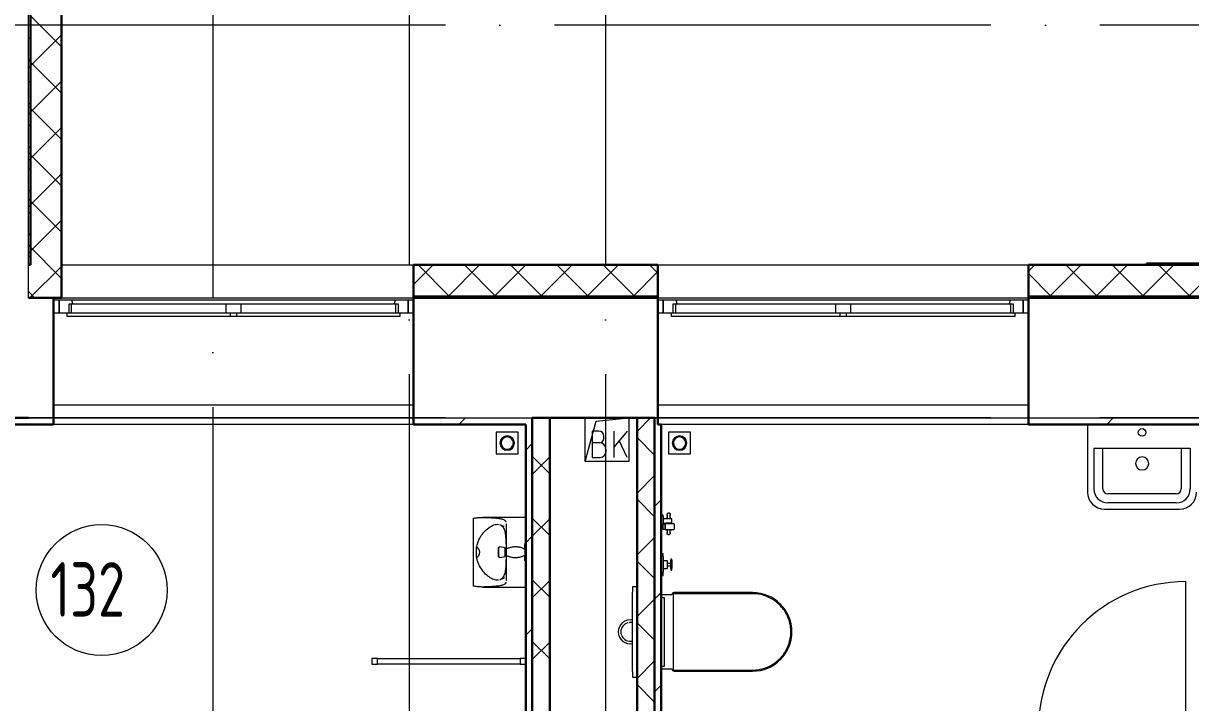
# Model space of a CAD drawing. Header units: millimetres. Extents: x -396912 to 182286, y -43638 to 41610.
# Drawn here: x -11824 to -6473, y -5732 to -2620 of the extents above; entities that cross this region are included whole.
import ezdxf

# ---------------------------------------------------------------- set-up
doc = ezdxf.new("R2010")
doc.units = ezdxf.units.MM
doc.linetypes.add('ADSK_Линия сетки', pattern=[25, 20, -2.5, 0, -2.5])
for name, color, linetype, lineweight in [('_ Окна', 7, 'Continuous', 9), ('Витраж', 7, 'Continuous', 9), ('Двери', 252, 'Continuous', 9), ('Марки помещений', 252, 'Continuous', 20), ('Обобщенные модели', 252, 'Continuous', 18), ('Окна', 252, 'Continuous', 9), ('Оси', 252, 'Continuous', 9), ('Перекрытие', 252, 'Continuous', 18), ('Сантехника', 252, 'Continuous', 9), ('Стены внутренние', 7, 'Continuous', 18), ('Стены наружные', 7, 'Continuous', 18), ('Стены штриховка', 7, 'Continuous', 9)]:
    doc.layers.add(name, color=color, linetype=linetype, lineweight=lineweight)
doc.styles.add('GOST Common_3', font='', dxfattribs={"height": 3.5})
doc.styles.get('GOST Common_3').set_extended_font_data('GOST 2.304 type A')

# ---------------------------------------------------------------- blocks, each defined once
blk = doc.blocks.new('1 этаж')
at = {"color": 251, "lineweight": 18, "true_color": 0x636466}
for p, q in [((-14950.3, -5545.7), (-14950.3, -5345.7)), ((-14900.1, -5360.8), (-14750.3, -5345.7)), ((-14750.3, -5345.7), (-14750.3, -5545.7)), ((-14950.3, -5545.7), (-14900.1, -5360.8)), ((-14888, -5406.2), (-14918, -5406.2)), ((-14918, -5406.2), (-14918, -5526.2)), ((-14864.7, -5439.5), (-14864.7, -5429.5)), ((-14758, -5406.2), (-14818, -5477.7)), ((-14818, -5526.2), (-14818, -5406.2)), ((-14758, -5526.2), (-14794, -5449.1)), ((-14884.7, -5459.5), (-14918, -5459.5)), ((-14854.7, -5499.5), (-14854.7, -5489.5)), ((-14750.3, -5545.7), (-14950.3, -5545.7)), ((-14918, -5526.2), (-14881.3, -5526.2))]:
    blk.add_line(p, q, dxfattribs=at)
for centre, radius, start, end in [((-14888, -5429.5), 23.3, 0, 90), ((-14884.7, -5439.5), 20, 270, 0), ((-14884.7, -5489.5), 30, 0, 90), ((-14881.3, -5499.5), 26.7, 270, 0)]:
    blk.add_arc(centre, radius, start, end, dxfattribs=at)
at = {"layer": '_ Окна', "color": 251, "true_color": 0x636466}
for p, q in [((-17362.4, -4805.7), (-17387.4, -4805.7)), ((-17362.4, -4863.7), (-17362.4, -4805.7)), ((-15737.4, -4805.7), (-15762.4, -4805.7)), ((-15762.4, -4805.7), (-15762.4, -4863.7)), ((-14592.8, -4805.7), (-14617.8, -4805.7)), ((-14592.8, -4863.7), (-14592.8, -4805.7)), ((-12917.8, -4805.7), (-12942.8, -4805.7)), ((-12942.8, -4805.7), (-12942.8, -4863.7)), ((-17387.4, -4863.7), (-17362.4, -4863.7)), ((-15762.4, -4863.7), (-15737.4, -4863.7)), ((-14617.8, -4863.7), (-14592.8, -4863.7)), ((-12942.8, -4863.7), (-12917.8, -4863.7))]:
    blk.add_line(p, q, dxfattribs=at)
at = {"layer": '_ Окна', "color": 251, "lineweight": 18, "true_color": 0x636466}
for p, q in [((-17302.9, -4805.7), (-17362.4, -4805.7)), ((-17362.4, -4805.7), (-17362.4, -4863.7)), ((-17298.4, -4822.7), (-17302.9, -4805.7)), ((-15821.8, -4805.7), (-15826.4, -4822.7)), ((-15762.4, -4805.7), (-15821.8, -4805.7)), ((-15762.4, -4863.7), (-15762.4, -4805.7)), ((-14533.4, -4805.7), (-14592.8, -4805.7)), ((-14592.8, -4805.7), (-14592.8, -4863.7)), ((-14528.8, -4822.7), (-14533.4, -4805.7)), ((-13002.2, -4805.7), (-13006.8, -4822.7)), ((-12942.8, -4805.7), (-13002.2, -4805.7)), ((-12942.8, -4863.7), (-12942.8, -4805.7)), ((-17362.4, -4863.7), (-17324.4, -4863.7)), ((-17316.4, -4863.7), (-17316.4, -4822.7)), ((-17316.4, -4822.7), (-17304.4, -4822.7)), ((-15820.4, -4822.7), (-15808.4, -4822.7)), ((-15808.4, -4822.7), (-15808.4, -4863.7)), ((-15800.4, -4863.7), (-15762.4, -4863.7)), ((-14592.8, -4863.7), (-14554.8, -4863.7)), ((-14546.8, -4863.7), (-14546.8, -4822.7)), ((-14546.8, -4822.7), (-14534.8, -4822.7)), ((-13000.8, -4822.7), (-12988.8, -4822.7)), ((-12988.8, -4822.7), (-12988.8, -4863.7)), ((-12980.8, -4863.7), (-12942.8, -4863.7))]:
    blk.add_line(p, q, dxfattribs=at)
at = {"layer": 'Витраж', "color": 251, "true_color": 0x636466, "extrusion": (0, 0, -1)}
for p, q in [((-15927.8, -6448.2), (-15927.8, -6473.2)), ((-15902.8, -6448.2), (-15927.8, -6448.2)), ((-15927.8, -6473.2), (-15902.8, -6473.2)), ((-15902.8, -6473.2), (-15902.8, -6448.2))]:
    blk.add_line(p, q, dxfattribs=at)
at = {"layer": 'Витраж', "color": 251, "true_color": 0x636466}
for p, q in [((-15902.8, -6473.2), (-15902.8, -6448.2)), ((-15902.8, -6448.2), (-15247.8, -6448.2)), ((-15247.8, -6473.2), (-15902.8, -6473.2)), ((-15247.8, -6448.2), (-15247.8, -6473.2)), ((-15222.8, -6448.2), (-15247.8, -6448.2)), ((-15247.8, -6448.2), (-15247.8, -6473.2)), ((-15247.8, -6473.2), (-15222.8, -6473.2))]:
    blk.add_line(p, q, dxfattribs=at)
at = {"layer": 'Двери', "color": 251, "true_color": 0x636466}
blk.add_line((-12197.8, -6758.2), (-12197.8, -6095.7), dxfattribs=at)
blk.add_arc((-12197.8, -6770.7), 675, 90, 180, dxfattribs=at)
at = {"layer": 'Марки помещений', "color": 251, "true_color": 0x636466}
blk.add_circle((-17166.8, -6134.1), 300, dxfattribs=at)
at = {"layer": 'Обобщенные модели', "color": 251, "true_color": 0x636466}
for p, q in [((-12647.8, -5375.7), (-12647.8, -5685.7)), ((-12618.4, -5483.7), (-12618.4, -5670.9)), ((-12618.4, -5483.7), (-12177.2, -5483.7)), ((-12577.1, -5670.9), (-12577.1, -5483.7)), ((-12218.5, -5483.7), (-12218.5, -5670.9)), ((-12177.2, -5483.7), (-12177.2, -5670.9)), ((-12240.8, -5693.2), (-12554.8, -5693.2)), ((-12569.8, -5763.7), (-12397.7, -5763.7)), ((-12240.8, -5734.5), (-12554.8, -5734.5)), ((-12397.7, -5763.7), (-12225.8, -5763.7))]:
    blk.add_line(p, q, dxfattribs=at)
blk.add_circle((-12397.8, -5412), 17.5, dxfattribs=at)
for centre, radius, start, end in [((-12397.4, -5553.9), 30, 0, 180), ((-12397.4, -5553.9), 30, 180, 0), ((-12554.8, -5670.9), 63.6, 180, 270), ((-12554.8, -5670.9), 22.3, 180, 270), ((-12240.8, -5670.9), 63.6, 270, 0), ((-12240.8, -5670.9), 22.3, 270, 0), ((-12569.8, -5685.7), 78, 180, 270), ((-12225.8, -5685.7), 78, 270, 0)]:
    blk.add_arc(centre, radius, start, end, dxfattribs=at)
at = {"layer": 'Окна', "color": 251, "true_color": 0x636466}
for p, q in [((-15821.8, -4805.7), (-17302.9, -4805.7)), ((-13002.2, -4805.7), (-14533.4, -4805.7)), ((-17324.4, -4863.7), (-16577.4, -4863.7)), ((-17324.4, -4880.7), (-17324.4, -4863.7)), ((-17304.4, -4822.7), (-16597.4, -4822.7)), ((-17304.4, -4863.7), (-17304.4, -4822.7)), ((-16597.4, -4822.7), (-16527.4, -4822.7)), ((-16597.4, -4822.7), (-16597.4, -4863.7)), ((-16577.4, -4863.7), (-16547.4, -4863.7)), ((-16577.4, -4863.7), (-16577.4, -4880.7)), ((-16547.4, -4863.7), (-15800.4, -4863.7)), ((-16547.4, -4880.7), (-16547.4, -4863.7)), ((-16527.4, -4822.7), (-15820.4, -4822.7)), ((-16527.4, -4863.7), (-16527.4, -4822.7)), ((-15820.4, -4822.7), (-15820.4, -4863.7)), ((-15800.4, -4863.7), (-15800.4, -4880.7)), ((-14554.8, -4863.7), (-13782.8, -4863.7)), ((-14554.8, -4880.7), (-14554.8, -4863.7)), ((-14534.8, -4822.7), (-13802.8, -4822.7)), ((-14534.8, -4863.7), (-14534.8, -4822.7)), ((-13802.8, -4822.7), (-13732.8, -4822.7)), ((-13802.8, -4822.7), (-13802.8, -4863.7)), ((-13782.8, -4863.7), (-13752.8, -4863.7)), ((-13782.8, -4863.7), (-13782.8, -4880.7)), ((-13752.8, -4863.7), (-12980.8, -4863.7)), ((-13752.8, -4880.7), (-13752.8, -4863.7)), ((-13732.8, -4822.7), (-13000.8, -4822.7)), ((-13732.8, -4863.7), (-13732.8, -4822.7)), ((-13000.8, -4822.7), (-13000.8, -4863.7)), ((-12980.8, -4863.7), (-12980.8, -4880.7)), ((-16577.4, -4880.7), (-17324.4, -4880.7)), ((-16547.4, -4880.7), (-16577.4, -4880.7)), ((-15800.4, -4880.7), (-16547.4, -4880.7)), ((-13782.8, -4880.7), (-14554.8, -4880.7)), ((-13752.8, -4880.7), (-13782.8, -4880.7)), ((-12980.8, -4880.7), (-13752.8, -4880.7))]:
    blk.add_line(p, q, dxfattribs=at)
at = {"layer": 'Оси', "color": 251, "linetype": 'ADSK_Линия сетки', "ltscale": 100, "true_color": 0x636466}
for p, q in [((-16657.8, 32204.9), (-16657.8, -33771.9)), ((-15757.8, -2645.7), (-15757.8, -32501.9)), ((-14857.8, -2645.7), (-14857.8, -32501.9)), ((4409.5, -3545.7), (-72530.1, -3545.7)), ((4409.5, -5345.7), (-72530.1, -5345.7))]:
    blk.add_line(p, q, dxfattribs=at)
at = {"layer": 'Перекрытие', "color": 251, "ltscale": 100, "true_color": 0x636466}
for p, q in [((-14950.3, -5545.7), (-14950.3, -5345.7)), ((-14750.3, -5345.7), (-14750.3, -5545.7)), ((-14750.3, -5545.7), (-14950.3, -5545.7))]:
    blk.add_line(p, q, dxfattribs=at)
at = {"layer": 'Сантехника', "color": 251, "true_color": 0x636466}
for p, q in [((-15357.8, -5410.7), (-15357.8, -5510.7)), ((-15257.8, -5410.7), (-15357.8, -5410.7)), ((-15257.8, -5510.7), (-15257.8, -5410.7)), ((-14467.8, -5410.7), (-14567.8, -5410.7)), ((-14567.8, -5410.7), (-14567.8, -5510.7)), ((-14467.8, -5510.7), (-14467.8, -5410.7)), ((-15357.8, -5510.7), (-15257.8, -5510.7)), ((-14567.8, -5510.7), (-14467.8, -5510.7)), ((-15462.8, -6116.2), (-15462.8, -5805.2)), ((-15222.8, -5801.3), (-15419.9, -5801.3)), ((-14592.8, -5791.7), (-14602.8, -5791.7)), ((-14592.8, -5792.4), (-14592.8, -5791.7)), ((-14592.8, -5796.7), (-14592.8, -5791.7)), ((-14592.8, -5796.7), (-14592.8, -5831.2)), ((-14553.8, -5807.7), (-14592.8, -5807.7)), ((-14592.8, -5827.7), (-14553.8, -5827.7)), ((-14592.8, -5831.2), (-14585.8, -5831.2)), ((-14592.8, -5856.2), (-14592.8, -5831.2)), ((-14585.8, -5831.2), (-14582.8, -5831.2)), ((-14585.8, -5831.2), (-14585.8, -5856.2)), ((-14582.8, -5827.7), (-14582.8, -5831.2)), ((-14552.8, -5827.7), (-14582.8, -5827.7)), ((-14542.8, -5831.2), (-14582.8, -5831.2)), ((-14582.8, -5831.9), (-14582.8, -5832.2)), ((-14582.8, -5855.2), (-14582.8, -5832.2)), ((-14582.8, -5855.2), (-14582.8, -5832.2)), ((-14552.8, -5826.7), (-14552.8, -5808.7)), ((-14552.8, -5832.2), (-14552.8, -5827.7)), ((-14542.8, -5831.3), (-14542.8, -5831.2)), ((-14542.8, -5832.2), (-14542.8, -5831.2)), ((-14542.8, -5832.2), (-14542.8, -5855.2)), ((-15313, -5850.7), (-15313, -5952.1)), ((-14602.8, -5843.7), (-14592.8, -5843.7)), ((-14585.8, -5856.2), (-14592.8, -5856.2)), ((-14582.8, -5856.2), (-14585.8, -5856.2)), ((-14582.8, -5855.2), (-14582.8, -5855.4)), ((-14582.8, -5856.2), (-14582.8, -5857.7)), ((-14582.8, -5856.2), (-14542.8, -5856.2)), ((-14582.8, -5857.7), (-14575.3, -5857.7)), ((-14575.3, -5857.7), (-14575.3, -5855.2)), ((-14560.3, -5855.2), (-14560.3, -5857.7)), ((-14560.3, -5857.5), (-14560.3, -5858.4)), ((-14560.3, -5857.7), (-14552.8, -5857.7)), ((-14552.8, -5857.7), (-14552.8, -5855.2)), ((-14542.8, -5856.2), (-14542.8, -5855.2)), ((-14542.8, -5856.2), (-14542.8, -5856)), ((-15448, -5960.7), (-15448, -5937.2)), ((-15317.8, -5940.7), (-15341.5, -5936.6)), ((-15313.2, -5936.9), (-15313.2, -5952.1)), ((-15448, -5984.3), (-15448, -5960.7)), ((-15341.5, -5984.9), (-15317.8, -5980.7)), ((-15317.8, -5960.7), (-15317.8, -5940.7)), ((-15312.8, -5950.7), (-15317.8, -5950.7)), ((-15317.8, -5980.7), (-15317.8, -5960.7)), ((-15317.8, -5970.7), (-15312.8, -5970.7)), ((-15313.2, -5969.4), (-15313.2, -5984.6)), ((-15313, -5969.4), (-15313, -6070.7)), ((-15312.8, -5945.7), (-15312.8, -5960.7)), ((-15312.8, -5960.7), (-15312.8, -5975.7)), ((-14592.8, -5967.7), (-14602.8, -5967.7)), ((-14592.8, -5968.2), (-14592.8, -5967.7)), ((-14592.8, -5982.7), (-14592.8, -5967.7)), ((-14592.8, -5982.7), (-14592.8, -6052.7)), ((-14552.8, -5992.7), (-14557.8, -5992.7)), ((-14557.8, -5992.7), (-14557.8, -5997.7)), ((-14557.8, -5992.7), (-14557.8, -5995.2)), ((-14552.8, -5995.2), (-14552.8, -5992.7)), ((-14552.8, -5997.7), (-14552.8, -5992.7)), ((-14572.8, -6000.2), (-14592.8, -6000.2)), ((-14592.8, -6035.2), (-14572.8, -6035.2)), ((-14572.8, -6035.2), (-14572.8, -6000.2)), ((-14557.8, -6012.7), (-14572.8, -6012.7)), ((-14572.8, -6022.7), (-14557.8, -6022.7)), ((-14557.8, -6033.7), (-14557.8, -5997.7)), ((-14557.8, -6033.7), (-14557.8, -6042.7)), ((-14557.8, -6041.5), (-14557.8, -6042.7)), ((-14557.8, -6042.7), (-14552.8, -6042.7)), ((-14552.8, -5997.7), (-14552.8, -6033.7)), ((-14552.8, -6042.7), (-14552.8, -6033.7)), ((-14552.8, -6042.7), (-14552.8, -6041.5)), ((-14602.8, -6067.7), (-14592.8, -6067.7)), ((-14592.8, -6067.7), (-14592.8, -6052.7)), ((-14592.8, -6067.7), (-14592.8, -6067.2)), ((-15419.9, -6120.2), (-15222.8, -6120.2)), ((-14182.8, -6145.7), (-14542.8, -6145.7)), ((-14182.8, -6150.7), (-14542.8, -6150.7)), ((-14552.8, -6155.7), (-14602.8, -6155.7)), ((-14602.8, -6167.5), (-14587.8, -6167.5)), ((-14587.8, -6167.5), (-14587.8, -6483.9)), ((-14547.8, -6155.7), (-14547.8, -6495.7)), ((-14587.8, -6483.9), (-14602.8, -6483.9)), ((-14602.8, -6495.7), (-14552.8, -6495.7)), ((-14542.8, -6500.7), (-14182.8, -6500.7)), ((-14542.8, -6505.7), (-14182.8, -6505.7))]:
    blk.add_line(p, q, dxfattribs=at)
at = {"layer": 'Сантехника', "color": 251, "lineweight": 9, "true_color": 0x636466}
for p, q in [((-14712.8, -6119), (-14732.8, -6119)), ((-14732.8, -6119), (-14732.8, -6144)), ((-14732.8, -6507.5), (-14732.8, -6144)), ((-14732.8, -6507.5), (-14732.8, -6532.5)), ((-14732.8, -6532.5), (-14712.8, -6532.5))]:
    blk.add_line(p, q, dxfattribs=at)
at = {"layer": 'Сантехника', "color": 251, "true_color": 0x636466, "flags": 128}
for points in [[(-14575.3, -5788.4), (-14575.3, -5788.1), (-14575.3, -5787.8), (-14575.2, -5787.5), (-14575.2, -5787.2), (-14575.2, -5787), (-14575.1, -5786.7), (-14575, -5786.4), (-14574.9, -5786.1), (-14574.8, -5785.8), (-14574.7, -5785.5), (-14574.6, -5785.2), (-14574.5, -5785), (-14574.3, -5784.7), (-14574.2, -5784.5), (-14574, -5784.2), (-14573.8, -5784), (-14573.6, -5783.7), (-14573.4, -5783.5), (-14573.2, -5783.3), (-14573, -5783.1), (-14572.8, -5782.9), (-14572.6, -5782.7), (-14572.3, -5782.5), (-14572.1, -5782.3), (-14571.9, -5782.1), (-14571.6, -5782), (-14571.3, -5781.8), (-14571.1, -5781.7), (-14570.8, -5781.6), (-14570.5, -5781.5), (-14570.2, -5781.3), (-14570, -5781.3), (-14569.7, -5781.2), (-14569.4, -5781.1), (-14569.1, -5781.1), (-14568.8, -5781), (-14568.5, -5781), (-14568.2, -5781), (-14567.9, -5780.9), (-14567.6, -5780.9), (-14567.3, -5781), (-14567, -5781), (-14566.7, -5781), (-14566.4, -5781.1), (-14566.1, -5781.1), (-14565.8, -5781.2), (-14565.5, -5781.3), (-14565.2, -5781.4), (-14565, -5781.5), (-14564.7, -5781.6), (-14564.4, -5781.8), (-14564.1, -5781.9), (-14563.9, -5782), (-14563.6, -5782.2), (-14563.4, -5782.4), (-14563.1, -5782.6), (-14562.9, -5782.8), (-14562.7, -5782.9), (-14562.5, -5783.2), (-14562.3, -5783.4), (-14562.1, -5783.6), (-14561.9, -5783.8), (-14561.7, -5784.1), (-14561.5, -5784.3), (-14561.4, -5784.6), (-14561.2, -5784.8), (-14561.1, -5785.1), (-14561, -5785.4), (-14560.8, -5785.6), (-14560.7, -5785.9), (-14560.6, -5786.2), (-14560.6, -5786.5), (-14560.5, -5786.8), (-14560.4, -5787.1), (-14560.4, -5787.4), (-14560.3, -5787.7), (-14560.3, -5788), (-14560.3, -5788.3), (-14560.3, -5788.4)], [(-14575.3, -5788.4), (-14575.3, -5788.5), (-14575.3, -5788.6), (-14575.3, -5788.8), (-14575.3, -5789.1), (-14575.3, -5789.4), (-14575.3, -5789.9), (-14575.3, -5790.4), (-14575.3, -5791), (-14575.3, -5791.6), (-14575.3, -5792.4), (-14575.3, -5793.2), (-14575.3, -5794.1), (-14575.3, -5795.1), (-14575.3, -5796.1), (-14575.3, -5797.2), (-14575.3, -5798.3), (-14575.3, -5799.6), (-14575.3, -5800.9), (-14575.3, -5802.2), (-14575.3, -5803.1)], [(-14575.3, -5792.1), (-14575.3, -5791.5), (-14575.3, -5790.9), (-14575.3, -5790.4), (-14575.3, -5789.9), (-14575.3, -5789.5), (-14575.3, -5789.1), (-14575.3, -5788.9), (-14575.3, -5788.7), (-14575.3, -5788.5), (-14575.3, -5788.5), (-14575.3, -5788.4)], [(-14575.3, -5807.2), (-14575.3, -5805.8), (-14575.3, -5804.5), (-14575.3, -5803.2), (-14575.3, -5801.9), (-14575.3, -5800.7), (-14575.3, -5799.5)], [(-14575.3, -5806.6), (-14575.3, -5805.3), (-14575.3, -5804), (-14575.3, -5803.1)], [(-14560.3, -5803.1), (-14560.3, -5801.7), (-14560.3, -5800.4), (-14560.3, -5799.1), (-14560.3, -5797.9), (-14560.3, -5796.8), (-14560.3, -5795.7), (-14560.3, -5794.7), (-14560.3, -5793.8), (-14560.3, -5792.9), (-14560.3, -5792.1), (-14560.3, -5791.4), (-14560.3, -5790.8), (-14560.3, -5790.2), (-14560.3, -5789.7), (-14560.3, -5789.3), (-14560.3, -5789), (-14560.3, -5788.7), (-14560.3, -5788.5), (-14560.3, -5788.5), (-14560.3, -5788.4)], [(-14560.3, -5788.4), (-14560.3, -5788.5), (-14560.3, -5788.6), (-14560.3, -5788.7), (-14560.3, -5789), (-14560.3, -5789.3), (-14560.3, -5789.7), (-14560.3, -5790.1), (-14560.3, -5790.6), (-14560.3, -5791.2), (-14560.3, -5791.8)], [(-14560.3, -5800.1), (-14560.3, -5801.3), (-14560.3, -5802.5), (-14560.3, -5803.8), (-14560.3, -5805.1), (-14560.3, -5806.5), (-14560.3, -5807.7)], [(-14560.3, -5803.1), (-14560.3, -5804.5), (-14560.3, -5805.8), (-14560.3, -5807.1)], [(-15321.4, -5843.9), (-15326.6, -5841.1), (-15332, -5838.5), (-15337.5, -5836.2), (-15341.5, -5834.6)], [(-14575.3, -5858.4), (-14575.3, -5859.8), (-14575.3, -5861.1), (-14575.3, -5862.4), (-14575.3, -5863.6), (-14575.3, -5864.7), (-14575.3, -5865.8), (-14575.3, -5866.8), (-14575.3, -5867.7), (-14575.3, -5868.6), (-14575.3, -5869.4), (-14575.3, -5870.1), (-14575.3, -5870.7), (-14575.3, -5871.3), (-14575.3, -5871.8), (-14575.3, -5872.2), (-14575.3, -5872.5), (-14575.3, -5872.7), (-14575.3, -5872.9), (-14575.3, -5873), (-14575.3, -5873)], [(-14575.3, -5873), (-14575.3, -5873), (-14575.3, -5872.9), (-14575.3, -5872.7), (-14575.3, -5872.5), (-14575.3, -5872.2), (-14575.3, -5871.8), (-14575.3, -5871.4), (-14575.3, -5870.9), (-14575.3, -5870.3), (-14575.3, -5869.7)], [(-14560.3, -5873), (-14560.3, -5873.3), (-14560.3, -5873.6), (-14560.4, -5873.9), (-14560.4, -5874.2), (-14560.5, -5874.5), (-14560.5, -5874.8), (-14560.6, -5875.1), (-14560.7, -5875.4), (-14560.8, -5875.7), (-14560.9, -5875.9), (-14561, -5876.2), (-14561.1, -5876.5), (-14561.3, -5876.7), (-14561.4, -5877), (-14561.6, -5877.3), (-14561.8, -5877.5), (-14562, -5877.7), (-14562.2, -5878), (-14562.4, -5878.2), (-14562.6, -5878.4), (-14562.8, -5878.6), (-14563, -5878.8), (-14563.3, -5879), (-14563.5, -5879.2), (-14563.7, -5879.3), (-14564, -5879.5), (-14564.3, -5879.6), (-14564.5, -5879.8), (-14564.8, -5879.9), (-14565.1, -5880), (-14565.4, -5880.1), (-14565.7, -5880.2), (-14565.9, -5880.3), (-14566.2, -5880.4), (-14566.5, -5880.4), (-14566.8, -5880.5), (-14567.1, -5880.5), (-14567.4, -5880.5), (-14567.7, -5880.5), (-14568, -5880.5), (-14568.3, -5880.5), (-14568.6, -5880.5), (-14568.9, -5880.4), (-14569.2, -5880.4), (-14569.5, -5880.3), (-14569.8, -5880.3), (-14570.1, -5880.2), (-14570.4, -5880.1), (-14570.6, -5880), (-14570.9, -5879.8), (-14571.2, -5879.7), (-14571.5, -5879.6), (-14571.7, -5879.4), (-14572, -5879.3), (-14572.2, -5879.1), (-14572.5, -5878.9), (-14572.7, -5878.7), (-14572.9, -5878.5), (-14573.1, -5878.3), (-14573.3, -5878.1), (-14573.5, -5877.9), (-14573.7, -5877.6), (-14573.9, -5877.4), (-14574.1, -5877.1), (-14574.2, -5876.9), (-14574.4, -5876.6), (-14574.5, -5876.4), (-14574.6, -5876.1), (-14574.8, -5875.8), (-14574.9, -5875.5), (-14575, -5875.2), (-14575, -5875), (-14575.1, -5874.7), (-14575.2, -5874.4), (-14575.2, -5874.1), (-14575.3, -5873.8), (-14575.3, -5873.5), (-14575.3, -5873.2), (-14575.3, -5873)], [(-14560.3, -5873), (-14560.3, -5873), (-14560.3, -5872.9), (-14560.3, -5872.7), (-14560.3, -5872.4), (-14560.3, -5872), (-14560.3, -5871.6), (-14560.3, -5871.1), (-14560.3, -5870.5), (-14560.3, -5869.8), (-14560.3, -5869.1), (-14560.3, -5868.3), (-14560.3, -5867.4), (-14560.3, -5866.4), (-14560.3, -5865.4), (-14560.3, -5864.3), (-14560.3, -5863.1), (-14560.3, -5861.9), (-14560.3, -5860.6), (-14560.3, -5859.3), (-14560.3, -5858.4)], [(-14560.3, -5870), (-14560.3, -5870.6), (-14560.3, -5871.1), (-14560.3, -5871.6), (-14560.3, -5872), (-14560.3, -5872.3), (-14560.3, -5872.6), (-14560.3, -5872.8), (-14560.3, -5872.9), (-14560.3, -5873), (-14560.3, -5873)], [(-15347.3, -5941.5), (-15347.3, -5941.3), (-15347.3, -5941.1), (-15347.3, -5940.9), (-15347.3, -5940.7), (-15347.2, -5940.5), (-15347.2, -5940.3), (-15347.2, -5940.1), (-15347.1, -5939.9), (-15347, -5939.7), (-15347, -5939.5), (-15346.9, -5939.4), (-15346.8, -5939.2), (-15346.7, -5939), (-15346.6, -5938.8), (-15346.5, -5938.7), (-15346.4, -5938.5), (-15346.2, -5938.3), (-15346.1, -5938.2), (-15346, -5938), (-15345.8, -5937.9), (-15345.7, -5937.8), (-15345.5, -5937.6), (-15345.4, -5937.5), (-15345.2, -5937.4), (-15345, -5937.3), (-15344.9, -5937.2), (-15344.7, -5937.1), (-15344.5, -5937), (-15344.3, -5936.9), (-15344.2, -5936.8), (-15344, -5936.8), (-15343.8, -5936.7), (-15343.6, -5936.6), (-15343.4, -5936.6), (-15343.2, -5936.6), (-15343, -5936.5), (-15342.8, -5936.5), (-15342.6, -5936.5), (-15342.4, -5936.5), (-15342.2, -5936.5), (-15342, -5936.5), (-15341.8, -5936.5), (-15341.6, -5936.5), (-15341.5, -5936.6)], [(-15312.8, -5945.7), (-15309.6, -5944.1), (-15306.3, -5942.6), (-15303, -5941.2), (-15299.6, -5940), (-15296.2, -5938.9), (-15292.7, -5937.9), (-15289.2, -5937.1), (-15285.7, -5936.4), (-15282.1, -5935.8), (-15278.6, -5935.4), (-15275, -5935.2), (-15271.4, -5935.1), (-15267.8, -5935.1), (-15264.2, -5935.3), (-15260.6, -5935.6), (-15257, -5936.1), (-15253.5, -5936.7), (-15249.9, -5937.4), (-15246.5, -5938.3), (-15243, -5939.3), (-15239.6, -5940.5), (-15236.2, -5941.8), (-15232.9, -5943.2), (-15229.7, -5944.7), (-15227.8, -5945.7)], [(-15227.8, -5925.7), (-15227.8, -5925.5), (-15227.8, -5925.3), (-15227.8, -5925.1), (-15227.7, -5924.9), (-15227.7, -5924.7), (-15227.7, -5924.5), (-15227.6, -5924.3), (-15227.5, -5924.2), (-15227.5, -5924), (-15227.4, -5923.8), (-15227.3, -5923.6), (-15227.2, -5923.4), (-15227.1, -5923.2), (-15227, -5923.1), (-15226.9, -5922.9), (-15226.8, -5922.7), (-15226.7, -5922.6), (-15226.6, -5922.4), (-15226.4, -5922.3), (-15226.3, -5922.1), (-15226.1, -5922), (-15226, -5921.9), (-15225.8, -5921.8), (-15225.7, -5921.6), (-15225.5, -5921.5), (-15225.3, -5921.4), (-15225.2, -5921.3), (-15225, -5921.2), (-15224.8, -5921.1), (-15224.6, -5921.1), (-15224.4, -5921), (-15224.2, -5920.9), (-15224, -5920.9), (-15223.8, -5920.8), (-15223.7, -5920.8), (-15223.5, -5920.8), (-15223.3, -5920.8), (-15223.1, -5920.7), (-15222.9, -5920.7), (-15222.8, -5920.7)], [(-15227.8, -5944.6), (-15227.8, -5943.3), (-15227.8, -5942.1), (-15227.8, -5941), (-15227.8, -5939.8), (-15227.8, -5938.7), (-15227.8, -5937.7), (-15227.8, -5936.6), (-15227.8, -5935.6), (-15227.8, -5934.7), (-15227.8, -5933.8), (-15227.8, -5932.9), (-15227.8, -5932.1), (-15227.8, -5931.3), (-15227.8, -5930.5), (-15227.8, -5929.9), (-15227.8, -5929.2), (-15227.8, -5928.6), (-15227.8, -5928.1), (-15227.8, -5927.6), (-15227.8, -5927.2), (-15227.8, -5926.8), (-15227.8, -5926.5), (-15227.8, -5926.2), (-15227.8, -5926), (-15227.8, -5925.9), (-15227.8, -5925.8), (-15227.8, -5925.7)], [(-15227.8, -5925.7), (-15227.8, -5925.8), (-15227.8, -5925.8), (-15227.8, -5926), (-15227.8, -5926.2), (-15227.8, -5926.4), (-15227.8, -5926.7), (-15227.8, -5927.1), (-15227.8, -5927.5), (-15227.8, -5928), (-15227.8, -5928.5), (-15227.8, -5929.1), (-15227.8, -5929.7), (-15227.8, -5930.4), (-15227.8, -5931.1), (-15227.8, -5931.8), (-15227.8, -5932.7), (-15227.8, -5933.5), (-15227.8, -5934.4), (-15227.8, -5935.4), (-15227.8, -5936.3), (-15227.8, -5937.4), (-15227.8, -5938.4), (-15227.8, -5939.5), (-15227.8, -5940.7), (-15227.8, -5941.8), (-15227.8, -5943), (-15227.8, -5944.2), (-15227.8, -5945.5), (-15227.8, -5946.8), (-15227.8, -5948), (-15227.8, -5949.4), (-15227.8, -5950.7), (-15227.8, -5952), (-15227.8, -5953.4), (-15227.8, -5954.8), (-15227.8, -5956.2), (-15227.8, -5957.6), (-15227.8, -5959), (-15227.8, -5960.4), (-15227.8, -5960.7)], [(-15347.3, -5960.7), (-15347.3, -5960), (-15347.3, -5959.2), (-15347.3, -5958.4), (-15347.3, -5957.7), (-15347.3, -5956.9), (-15347.3, -5956.2), (-15347.3, -5955.4), (-15347.3, -5954.7), (-15347.3, -5953.9), (-15347.3, -5953.2), (-15347.3, -5952.5), (-15347.3, -5951.8), (-15347.3, -5951.2), (-15347.3, -5950.5), (-15347.3, -5949.9), (-15347.3, -5949.2), (-15347.3, -5948.6), (-15347.3, -5948), (-15347.3, -5947.5), (-15347.3, -5946.9), (-15347.3, -5946.4), (-15347.3, -5945.9), (-15347.3, -5945.4), (-15347.3, -5945), (-15347.3, -5944.5), (-15347.3, -5944.1), (-15347.3, -5943.8), (-15347.3, -5943.4), (-15347.3, -5943.1), (-15347.3, -5942.8), (-15347.3, -5942.5), (-15347.3, -5942.3), (-15347.3, -5942.1), (-15347.3, -5941.9), (-15347.3, -5941.8), (-15347.3, -5941.6), (-15347.3, -5941.6), (-15347.3, -5941.5), (-15347.3, -5941.5)], [(-15347.3, -5941.5), (-15347.3, -5941.5), (-15347.3, -5941.5), (-15347.3, -5941.6), (-15347.3, -5941.7), (-15347.3, -5941.9), (-15347.3, -5942), (-15347.3, -5942.2), (-15347.3, -5942.5), (-15347.3, -5942.7), (-15347.3, -5943), (-15347.3, -5943.3), (-15347.3, -5943.7), (-15347.3, -5944), (-15347.3, -5944.4), (-15347.3, -5944.8), (-15347.3, -5945.3), (-15347.3, -5945.8), (-15347.3, -5946.3), (-15347.3, -5946.8), (-15347.3, -5947.3), (-15347.3, -5947.9), (-15347.3, -5948.5), (-15347.3, -5949.1), (-15347.3, -5949.7), (-15347.3, -5950.3), (-15347.3, -5951), (-15347.3, -5951.7), (-15347.3, -5952.3), (-15347.3, -5953), (-15347.3, -5953.8), (-15347.3, -5954.5), (-15347.3, -5955.2), (-15347.3, -5956), (-15347.3, -5956.7), (-15347.3, -5957.5), (-15347.3, -5958.2), (-15347.3, -5959), (-15347.3, -5959.8), (-15347.3, -5960.5), (-15347.3, -5960.7)], [(-15347.3, -5960.7), (-15347.3, -5961.5), (-15347.3, -5962.3), (-15347.3, -5963), (-15347.3, -5963.8), (-15347.3, -5964.6), (-15347.3, -5965.3), (-15347.3, -5966.1), (-15347.3, -5966.8), (-15347.3, -5967.5), (-15347.3, -5968.2), (-15347.3, -5968.9), (-15347.3, -5969.6), (-15347.3, -5970.3), (-15347.3, -5971), (-15347.3, -5971.6), (-15347.3, -5972.2), (-15347.3, -5972.8), (-15347.3, -5973.4), (-15347.3, -5974), (-15347.3, -5974.5), (-15347.3, -5975.1), (-15347.3, -5975.6), (-15347.3, -5976), (-15347.3, -5976.5), (-15347.3, -5976.9), (-15347.3, -5977.3), (-15347.3, -5977.7), (-15347.3, -5978.1), (-15347.3, -5978.4), (-15347.3, -5978.7), (-15347.3, -5978.9), (-15347.3, -5979.2), (-15347.3, -5979.4), (-15347.3, -5979.6), (-15347.3, -5979.7), (-15347.3, -5979.8), (-15347.3, -5979.9), (-15347.3, -5980), (-15347.3, -5980)], [(-15347.3, -5980), (-15347.3, -5980), (-15347.3, -5979.9), (-15347.3, -5979.8), (-15347.3, -5979.7), (-15347.3, -5979.6), (-15347.3, -5979.4), (-15347.3, -5979.2), (-15347.3, -5979), (-15347.3, -5978.7), (-15347.3, -5978.5), (-15347.3, -5978.1), (-15347.3, -5977.8), (-15347.3, -5977.4), (-15347.3, -5977), (-15347.3, -5976.6), (-15347.3, -5976.2), (-15347.3, -5975.7), (-15347.3, -5975.2), (-15347.3, -5974.7), (-15347.3, -5974.1), (-15347.3, -5973.6), (-15347.3, -5973), (-15347.3, -5972.4), (-15347.3, -5971.8), (-15347.3, -5971.1), (-15347.3, -5970.5), (-15347.3, -5969.8), (-15347.3, -5969.1), (-15347.3, -5968.4), (-15347.3, -5967.7), (-15347.3, -5967), (-15347.3, -5966.3), (-15347.3, -5965.5), (-15347.3, -5964.8), (-15347.3, -5964), (-15347.3, -5963.2), (-15347.3, -5962.5), (-15347.3, -5961.7), (-15347.3, -5960.9), (-15347.3, -5960.7)], [(-15341.5, -5984.9), (-15341.7, -5984.9), (-15341.9, -5985), (-15342.1, -5985), (-15342.3, -5985), (-15342.5, -5985), (-15342.7, -5985), (-15342.9, -5985), (-15343.1, -5984.9), (-15343.3, -5984.9), (-15343.5, -5984.9), (-15343.7, -5984.8), (-15343.8, -5984.8), (-15344, -5984.7), (-15344.2, -5984.6), (-15344.4, -5984.5), (-15344.6, -5984.4), (-15344.8, -5984.4), (-15344.9, -5984.3), (-15345.1, -5984.1), (-15345.3, -5984), (-15345.4, -5983.9), (-15345.6, -5983.8), (-15345.7, -5983.7), (-15345.9, -5983.5), (-15346, -5983.4), (-15346.2, -5983.2), (-15346.3, -5983.1), (-15346.4, -5982.9), (-15346.5, -5982.7), (-15346.6, -5982.6), (-15346.7, -5982.4), (-15346.8, -5982.2), (-15346.9, -5982), (-15347, -5981.9), (-15347.1, -5981.7), (-15347.1, -5981.5), (-15347.2, -5981.3), (-15347.2, -5981.1), (-15347.3, -5980.9), (-15347.3, -5980.7), (-15347.3, -5980.5), (-15347.3, -5980.3), (-15347.3, -5980.1), (-15347.3, -5980)], [(-15227.8, -5975.7), (-15231, -5977.4), (-15234.3, -5978.9), (-15237.6, -5980.2), (-15241, -5981.5), (-15244.4, -5982.6), (-15247.9, -5983.6), (-15251.4, -5984.4), (-15254.9, -5985.1), (-15258.5, -5985.6), (-15262.1, -5986), (-15265.6, -5986.3), (-15269.2, -5986.4), (-15272.8, -5986.4), (-15276.4, -5986.2), (-15280, -5985.9), (-15283.6, -5985.4), (-15287.1, -5984.8), (-15290.7, -5984.1), (-15294.2, -5983.2), (-15297.6, -5982.2), (-15301, -5981), (-15304.4, -5979.7), (-15307.7, -5978.3), (-15310.9, -5976.7), (-15312.8, -5975.7)], [(-15227.8, -5960.7), (-15227.8, -5962.1), (-15227.8, -5963.5), (-15227.8, -5964.9), (-15227.8, -5966.3), (-15227.8, -5967.7), (-15227.8, -5969.1), (-15227.8, -5970.4), (-15227.8, -5971.7), (-15227.8, -5973.1), (-15227.8, -5974.4), (-15227.8, -5975.6), (-15227.8, -5976.9), (-15227.8, -5978.1), (-15227.8, -5979.3), (-15227.8, -5980.5), (-15227.8, -5981.6), (-15227.8, -5982.7), (-15227.8, -5983.8), (-15227.8, -5984.8), (-15227.8, -5985.8), (-15227.8, -5986.8), (-15227.8, -5987.7), (-15227.8, -5988.6), (-15227.8, -5989.4), (-15227.8, -5990.2), (-15227.8, -5990.9), (-15227.8, -5991.6), (-15227.8, -5992.2), (-15227.8, -5992.8), (-15227.8, -5993.4), (-15227.8, -5993.8), (-15227.8, -5994.3), (-15227.8, -5994.6), (-15227.8, -5995), (-15227.8, -5995.2), (-15227.8, -5995.4), (-15227.8, -5995.6), (-15227.8, -5995.7), (-15227.8, -5995.7)], [(-15227.8, -5995.7), (-15227.8, -5995.7), (-15227.8, -5995.6), (-15227.8, -5995.5), (-15227.8, -5995.3), (-15227.8, -5995), (-15227.8, -5994.7), (-15227.8, -5994.4), (-15227.8, -5994), (-15227.8, -5993.5), (-15227.8, -5993), (-15227.8, -5992.4), (-15227.8, -5991.8), (-15227.8, -5991.1), (-15227.8, -5990.4), (-15227.8, -5989.6), (-15227.8, -5988.8), (-15227.8, -5987.9), (-15227.8, -5987), (-15227.8, -5986.1), (-15227.8, -5985.1), (-15227.8, -5984.1), (-15227.8, -5983), (-15227.8, -5981.9), (-15227.8, -5980.8), (-15227.8, -5979.6), (-15227.8, -5978.4), (-15227.8, -5977.2), (-15227.8, -5976)], [(-15222.8, -6000.7), (-15223, -6000.7), (-15223.2, -6000.7), (-15223.4, -6000.7), (-15223.6, -6000.7), (-15223.8, -6000.6), (-15224, -6000.6), (-15224.2, -6000.5), (-15224.4, -6000.5), (-15224.6, -6000.4), (-15224.7, -6000.3), (-15224.9, -6000.3), (-15225.1, -6000.2), (-15225.3, -6000.1), (-15225.5, -6000), (-15225.6, -5999.9), (-15225.8, -5999.7), (-15225.9, -5999.6), (-15226.1, -5999.5), (-15226.2, -5999.4), (-15226.4, -5999.2), (-15226.5, -5999.1), (-15226.7, -5998.9), (-15226.8, -5998.8), (-15226.9, -5998.6), (-15227, -5998.4), (-15227.1, -5998.3), (-15227.2, -5998.1), (-15227.3, -5997.9), (-15227.4, -5997.7), (-15227.5, -5997.5), (-15227.5, -5997.4), (-15227.6, -5997.2), (-15227.6, -5997), (-15227.7, -5996.8), (-15227.7, -5996.6), (-15227.8, -5996.4), (-15227.8, -5996.2), (-15227.8, -5996), (-15227.8, -5995.8), (-15227.8, -5995.7)], [(-15341.5, -6086.8), (-15335.9, -6084.6), (-15330.4, -6082.2), (-15325.1, -6079.6), (-15320, -6076.8)], [(-14542.8, -6150.7), (-14543, -6150.7), (-14543.2, -6150.7), (-14543.4, -6150.8), (-14543.6, -6150.8), (-14543.8, -6150.8), (-14544, -6150.9), (-14544.2, -6150.9), (-14544.4, -6151), (-14544.6, -6151.1), (-14544.7, -6151.1), (-14544.9, -6151.2), (-14545.1, -6151.3), (-14545.3, -6151.4), (-14545.5, -6151.5), (-14545.6, -6151.6), (-14545.8, -6151.7), (-14545.9, -6151.8), (-14546.1, -6152), (-14546.2, -6152.1), (-14546.4, -6152.2), (-14546.5, -6152.4), (-14546.7, -6152.5), (-14546.8, -6152.7), (-14546.9, -6152.9), (-14547, -6153), (-14547.1, -6153.2), (-14547.2, -6153.4), (-14547.3, -6153.6), (-14547.4, -6153.7), (-14547.5, -6153.9), (-14547.5, -6154.1), (-14547.6, -6154.3), (-14547.6, -6154.5), (-14547.7, -6154.7), (-14547.7, -6154.9), (-14547.8, -6155.1), (-14547.8, -6155.3), (-14547.8, -6155.5), (-14547.8, -6155.7), (-14547.8, -6155.7)], [(-14182.8, -6500.7), (-14175.8, -6500.6), (-14168.8, -6500.2), (-14161.9, -6499.5), (-14154.9, -6498.5), (-14148, -6497.2), (-14141.2, -6495.7), (-14134.4, -6493.9), (-14127.8, -6491.8), (-14121.2, -6489.5), (-14114.7, -6486.9), (-14108.3, -6484.1), (-14102, -6481), (-14095.8, -6477.6), (-14089.8, -6474), (-14084, -6470.2), (-14078.3, -6466.1), (-14072.8, -6461.8), (-14067.4, -6457.3), (-14062.2, -6452.6), (-14057.3, -6447.7), (-14052.5, -6442.5), (-14047.9, -6437.2), (-14043.6, -6431.7), (-14039.4, -6426.1), (-14035.5, -6420.3), (-14031.9, -6414.3), (-14028.5, -6408.2), (-14025.3, -6402), (-14022.4, -6395.6), (-14019.7, -6389.1), (-14017.3, -6382.6), (-14015.1, -6375.9), (-14013.3, -6369.2), (-14011.7, -6362.3), (-14010.3, -6355.5), (-14009.3, -6348.6), (-14008.5, -6341.6), (-14008, -6334.6), (-14007.8, -6327.6), (-14007.9, -6320.6), (-14008.2, -6313.6), (-14008.8, -6306.7), (-14009.7, -6299.7), (-14010.9, -6292.8), (-14012.4, -6286), (-14014.1, -6279.2), (-14016.1, -6272.5), (-14018.4, -6265.9), (-14020.9, -6259.3), (-14023.7, -6252.9), (-14026.7, -6246.6), (-14030, -6240.4), (-14033.5, -6234.4), (-14037.3, -6228.5), (-14041.3, -6222.7), (-14045.5, -6217.2), (-14050, -6211.8), (-14054.7, -6206.5), (-14059.5, -6201.5), (-14064.6, -6196.7), (-14069.9, -6192.1), (-14075.3, -6187.7), (-14080.9, -6183.5), (-14086.7, -6179.5), (-14092.6, -6175.8), (-14098.7, -6172.3), (-14104.9, -6169), (-14111.2, -6166.1), (-14117.6, -6163.3), (-14124.2, -6160.8), (-14130.8, -6158.6), (-14137.5, -6156.7), (-14144.3, -6155), (-14151.2, -6153.6), (-14158.1, -6152.5), (-14165.1, -6151.6), (-14172, -6151.1), (-14179, -6150.8), (-14182.8, -6150.7)], [(-14547.8, -6495.7), (-14547.8, -6495.9), (-14547.8, -6496.1), (-14547.8, -6496.3), (-14547.7, -6496.5), (-14547.7, -6496.7), (-14547.7, -6496.9), (-14547.6, -6497.1), (-14547.5, -6497.3), (-14547.5, -6497.5), (-14547.4, -6497.7), (-14547.3, -6497.9), (-14547.2, -6498), (-14547.1, -6498.2), (-14547, -6498.4), (-14546.9, -6498.6), (-14546.8, -6498.7), (-14546.7, -6498.9), (-14546.6, -6499), (-14546.4, -6499.2), (-14546.3, -6499.3), (-14546.1, -6499.5), (-14546, -6499.6), (-14545.8, -6499.7), (-14545.7, -6499.8), (-14545.5, -6499.9), (-14545.3, -6500), (-14545.2, -6500.1), (-14545, -6500.2), (-14544.8, -6500.3), (-14544.6, -6500.4), (-14544.4, -6500.5), (-14544.2, -6500.5), (-14544, -6500.6), (-14543.8, -6500.6), (-14543.7, -6500.7), (-14543.5, -6500.7), (-14543.3, -6500.7), (-14543.1, -6500.7), (-14542.9, -6500.7), (-14542.8, -6500.7)]]:
    blk.add_lwpolyline(points, dxfattribs=at)
at = {"layer": 'Сантехника', "color": 251, "lineweight": 9, "true_color": 0x636466, "flags": 128}
for points in [[(-14733.9, -6283), (-14735.1, -6283), (-14736.1, -6283), (-14737.1, -6283), (-14738.1, -6283), (-14738.9, -6283), (-14739.8, -6283), (-14740.5, -6283), (-14741.2, -6283), (-14741.8, -6283), (-14742.4, -6283), (-14742.8, -6283), (-14743.3, -6283), (-14743.6, -6283), (-14743.9, -6283), (-14744.1, -6283), (-14744.2, -6283), (-14744.2, -6283), (-14744.2, -6283)], [(-14744.2, -6368.4), (-14744.2, -6368.4), (-14744.1, -6368.4), (-14743.9, -6368.4), (-14743.7, -6368.4), (-14743.4, -6368.4), (-14743, -6368.4), (-14742.5, -6368.4), (-14742, -6368.4), (-14741.4, -6368.4), (-14740.7, -6368.4), (-14740, -6368.4), (-14739.2, -6368.4), (-14738.3, -6368.4), (-14737.4, -6368.4), (-14736.4, -6368.4), (-14735.3, -6368.4), (-14734.2, -6368.4), (-14733.1, -6368.4)]]:
    blk.add_lwpolyline(points, dxfattribs=at)
at = {"layer": 'Сантехника', "color": 251, "true_color": 0x636466}
for centre, radius, start, end in [((-15307.8, -5460.7), 33.3, 0, 180), ((-15307.8, -5460.7), 28.3, 0, 180), ((-15307.8, -5460.7), 28.3, 36, 36.7111), ((-14517.8, -5460.7), 33.3, 0, 180), ((-14517.8, -5460.7), 28.3, 0, 180), ((-15307.8, -5460.7), 33.3, 180, 0), ((-15307.8, -5460.7), 28.3, 180, 0), ((-15307.8, -5460.7), 28.3, 323.2889, 324), ((-14517.8, -5460.7), 33.3, 180, 0), ((-14517.8, -5460.7), 28.3, 180, 0), ((-14553.8, -5808.7), 1, 0, 90), ((-14553.8, -5826.7), 1, 270, 0), ((-14542.8, -6155.7), 10, 90, 180), ((-14542.8, -6155.7), 5, 150, 180), ((-14542.8, -6155.7), 5, 150, 180), ((-14542.8, -6155.7), 5, 150, 180), ((-14542.8, -6155.7), 5, 90, 120), ((-14542.8, -6155.7), 5, 90, 120), ((-14542.8, -6155.7), 5, 105, 120), ((-14182.8, -6325.7), 180, 270, 90), ((-14182.8, -6325.7), 175, 89.0922, 90), ((-14182.8, -6325.7), 175, 89.0922, 90), ((-14542.8, -6495.7), 10, 180, 270), ((-14542.8, -6495.7), 5, 180, 210), ((-14542.8, -6495.7), 5, 180, 210), ((-14542.8, -6495.7), 5, 180, 210), ((-14542.8, -6495.7), 5, 240, 270), ((-14542.8, -6495.7), 5, 240, 270), ((-14542.8, -6495.7), 5, 240, 255), ((-14182.8, -6325.7), 175, 270, 270.9078), ((-14182.8, -6325.7), 175, 270, 270.9078)]:
    blk.add_arc(centre, radius, start, end, dxfattribs=at)
at = {"layer": 'Сантехника', "color": 251, "lineweight": 9, "true_color": 0x636466}
for radius, start, end in [(55, 77.9742, 180), (42.7, 105, 180), (42.7, 90, 99.1301), (42.7, 90, 92.0828), (42.7, 85.8024, 87.7583), (55, 180, 282.0258), (42.7, 180, 255), (42.7, 260.5014, 272.7572), (42.7, 267.4662, 270)]:
    blk.add_arc((-14744.2, -6325.7), radius, start, end, dxfattribs=at)
at = {"layer": 'Сантехника', "color": 251, "true_color": 0x636466}
for major_axis, start_param, end_param in [((0, 25), 4.712389, 5.943447), ((0, -25), 0.339739, 1.570796)]:
    blk.add_ellipse((-15455.1, -5960.7), major_axis=major_axis, ratio=0.859293, start_param=start_param, end_param=end_param, dxfattribs=at)
for points, knots in [([(-15462.8, -5805.2), (-15457.1, -5804.2), (-15446, -5802.5), (-15432.6, -5801.5), (-15422.4, -5801.2), (-15414.9, -5801.3), (-15407.5, -5801.5), (-15400.4, -5801.7), (-15393.4, -5802), (-15384.5, -5802.5), (-15374, -5803.1), (-15362.5, -5804), (-15351.6, -5805.1), (-15341.5, -5806.5), (-15332.5, -5808.4), (-15325.2, -5810.7), (-15320.4, -5813.3), (-15317.9, -5815.4), (-15316.6, -5816.8), (-15315.8, -5817.9), (-15315.1, -5819), (-15314.4, -5820.1), (-15314, -5821.2), (-15313.7, -5822), (-15313.6, -5822.6), (-15313.5, -5822.8), (-15313.5, -5823)], [-1, -1, -1, -1, -0.9416667, -0.8833333, -0.8541667, -0.825, -0.7958333, -0.7666667, -0.7375, -0.7083333, -0.65, -0.5916667, -0.5333333, -0.4666667, -0.4, -0.3333333, -0.2666667, -0.2333333, -0.2166667, -0.2, -0.1833333, -0.1666667, -0.15, -0.1416667, -0.1375, -0.1333333, -0.1333333, -0.1333333, -0.1333333]), ([(-15448, -5937.2), (-15446.8, -5930.7), (-15443.6, -5918.2), (-15436.3, -5900.5), (-15427.2, -5884.4), (-15412.9, -5865.4), (-15392.7, -5846.8), (-15368.3, -5834), (-15354.1, -5832.3), (-15347.9, -5833.1)], [0, 0, 0, 0, 0.0526316, 0.1052632, 0.1578947, 0.2105263, 0.3157895, 0.4210526, 0.5263158, 0.5263158, 0.5263158, 0.5263158]), ([(-15312.8, -5831.4), (-15312.8, -5831.6), (-15312.8, -5831.9), (-15312.8, -5832.5), (-15312.8, -5833.6), (-15312.8, -5835.2), (-15312.9, -5837.4), (-15312.9, -5840.5), (-15312.9, -5844.8), (-15313, -5848.7), (-15313, -5850.7)], [-0.06666667, -0.06666667, -0.06666667, -0.06666667, -0.06458333, -0.0625, -0.05833333, -0.05, -0.04166667, -0.03333333, -0.01666667, 0, 0, 0, 0]), ([(-15339.1, -5835.7), (-15336.4, -5836.9), (-15329.7, -5841.6), (-15321.6, -5854.3), (-15316.2, -5876.1), (-15314.2, -5899.4), (-15313.5, -5920.3), (-15313.3, -5931.2), (-15313.2, -5936.9)], [0.5789474, 0.5789474, 0.5789474, 0.5789474, 0.6315789, 0.7236842, 0.8157895, 0.9078947, 0.9539474, 1, 1, 1, 1]), ([(-15347.9, -6088.3), (-15351, -6088.8), (-15361, -6088.8), (-15379.4, -6082.6), (-15402, -6067), (-15422.4, -6045.1), (-15436.3, -6021.8), (-15444.2, -6000.9), (-15446.9, -5989.9), (-15448, -5984.3)], [0.4736842, 0.4736842, 0.4736842, 0.4736842, 0.5263158, 0.6315789, 0.7236842, 0.8157895, 0.9078947, 0.9539474, 1, 1, 1, 1]), ([(-15313.2, -5984.6), (-15313.3, -5991), (-15313.5, -6003.5), (-15314.2, -6021.2), (-15315.6, -6037.3), (-15318.5, -6056.3), (-15324.9, -6074.8), (-15333.7, -6083.3), (-15339.1, -6085.8)], [0, 0, 0, 0, 0.0526316, 0.1052632, 0.1578947, 0.2105263, 0.3157895, 0.4210526, 0.4210526, 0.4210526, 0.4210526]), ([(-15313.5, -6098.5), (-15313.5, -6098.5), (-15313.5, -6098.7), (-15313.7, -6099.2), (-15313.9, -6100), (-15314.3, -6101), (-15314.7, -6101.9), (-15315.2, -6102.7), (-15315.9, -6103.7), (-15316.6, -6104.7), (-15317.9, -6106), (-15320.4, -6108.2), (-15325.2, -6110.7), (-15332.5, -6113.1), (-15341.5, -6114.9), (-15352, -6116.4), (-15364.1, -6117.6), (-15377.5, -6118.6), (-15392.3, -6119.4), (-15405.8, -6120), (-15417, -6120.2), (-15428.5, -6120.2), (-15443.6, -6119.3), (-15456.3, -6117.4), (-15462.8, -6116.2)], [-0.8666667, -0.8666667, -0.8666667, -0.8666667, -0.865625, -0.8625, -0.85, -0.8375, -0.825, -0.8125, -0.8, -0.7833333, -0.7666667, -0.7333333, -0.6666667, -0.6, -0.5333333, -0.4666667, -0.4, -0.3333333, -0.2666667, -0.2, -0.1666667, -0.1333333, -0.0666667, 0, 0, 0, 0]), ([(-15313, -6070.7), (-15313, -6073.8), (-15312.9, -6078.1), (-15312.9, -6083), (-15312.8, -6086.3), (-15312.8, -6088.5), (-15312.8, -6089.7), (-15312.8, -6090), (-15312.8, -6090.1)], [-1, -1, -1, -1, -0.975, -0.9625, -0.95, -0.9375, -0.934375, -0.9328125, -0.9328125, -0.9328125, -0.9328125])]:
    blk.add_open_spline(points, degree=3, knots=knots, dxfattribs=at)
at = {"layer": 'Стены внутренние', "color": 251, "lineweight": 30, "true_color": 0x636466}
for p, q in [((-17350.8, -4795.7), (-17350.8, -2843.7)), ((-14617.8, -4643.7), (-15737.4, -4643.7)), ((-15737.4, -4643.7), (-15737.4, -4785.7)), ((-14617.8, -4785.7), (-14617.8, -4643.7)), ((-11837.8, -4643.7), (-12917.8, -4643.7)), ((-12917.8, -4643.7), (-12917.8, -4785.7)), ((-17502.8, -4795.7), (-17350.8, -4795.7)), ((-17387.4, -5345.7), (-17387.4, -4795.7)), ((-14617.8, -4795.7), (-15737.4, -4795.7)), ((-15737.4, -4795.7), (-15737.4, -5345.7)), ((-14617.8, -5345.7), (-14617.8, -4795.7)), ((-11837.8, -4795.7), (-12917.8, -4795.7)), ((-12917.8, -4795.7), (-12917.8, -5345.7)), ((-15112.8, -5345.7), (-14712.8, -5345.7))]:
    blk.add_line(p, q, dxfattribs=at)
at = {"layer": 'Стены внутренние', "color": 251, "true_color": 0x636466}
for p, q in [((-17502.8, -4795.7), (-17502.8, -2995.7)), ((-17350.8, -4643.7), (-15737.4, -4643.7)), ((-14617.8, -4643.7), (-12917.8, -4643.7)), ((-17350.8, -4795.7), (-15737.4, -4795.7)), ((-14617.8, -4795.7), (-12917.8, -4795.7)), ((-17387.4, -5285.7), (-15737.4, -5285.7)), ((-14617.8, -5285.7), (-12917.8, -5285.7)), ((-17502.8, -5345.7), (-17387.4, -5345.7)), ((-15737.4, -5345.7), (-15192.8, -5345.7))]:
    blk.add_line(p, q, dxfattribs=at)
at = {"layer": 'Стены внутренние', "color": 251, "linetype": 'Continuous', "lineweight": 9, "true_color": 0x636466}
for p, q in [((-17352.8, -3644.2), (-17502.8, -3494.2)), ((-17502.8, -3742.5), (-17352.8, -3592.5)), ((-17352.8, -3856.3), (-17502.8, -3706.3)), ((-17502.8, -3954.6), (-17352.8, -3804.6)), ((-17350.8, -3839.4), (-17352.8, -3835.9)), ((-17352.8, -4068.4), (-17502.8, -3918.4)), ((-17502.8, -4166.7), (-17352.8, -4016.7)), ((-17352.8, -4280.6), (-17502.8, -4130.6)), ((-17502.8, -4378.9), (-17352.8, -4228.9)), ((-17352.8, -4492.7), (-17502.8, -4342.7)), ((-17502.8, -4591), (-17352.8, -4441)), ((-17352.8, -4704.8), (-17502.8, -4554.8)), ((-17495.4, -4795.7), (-17352.8, -4653.1)), ((-17352.8, -4653.1), (-17350.8, -4651.1)), ((-15735.4, -4732.8), (-15648.4, -4645.7)), ((-15574.8, -4785.7), (-15714.8, -4645.7)), ((-15576.2, -4785.7), (-15436.2, -4645.7)), ((-15362.7, -4785.7), (-15502.7, -4645.7)), ((-15364.1, -4785.7), (-15224.1, -4645.7)), ((-15150.6, -4785.7), (-15290.6, -4645.7)), ((-15152, -4785.7), (-15012, -4645.7)), ((-14938.4, -4785.7), (-15078.4, -4645.7)), ((-14939.8, -4785.7), (-14799.8, -4645.7)), ((-14726.3, -4785.7), (-14866.3, -4645.7)), ((-14739.3, -4643.7), (-14740.5, -4645.7)), ((-14619.8, -4680.1), (-14654.2, -4645.7)), ((-12915.8, -4670.9), (-12890.6, -4645.7)), ((-12896.5, -4645.7), (-12897.6, -4643.7)), ((-12818.5, -4785.7), (-12678.5, -4645.7)), ((-12605, -4785.7), (-12745, -4645.7)), ((-12606.4, -4785.7), (-12466.4, -4645.7)), ((-12392.9, -4785.7), (-12532.9, -4645.7)), ((-12427.5, -4645.2), (-12428.4, -4643.7)), ((-12394.2, -4785.7), (-12254.2, -4645.7)), ((-12180.7, -4785.7), (-12320.7, -4645.7)), ((-12182.1, -4785.7), (-12042.1, -4645.7)), ((-17350.8, -4706.8), (-17352.8, -4704.8)), ((-14727.7, -4785.7), (-14619.8, -4677.8)), ((-12917.8, -4681.2), (-12915.8, -4681.2)), ((-12817.1, -4785.7), (-12915.8, -4687)), ((-14617.8, -4712.3), (-14619.8, -4708.8)), ((-17474, -4795.7), (-17502.8, -4766.9)), ((-14619.8, -4782.8), (-14617.8, -4782.8))]:
    blk.add_line(p, q, dxfattribs=at)
at = {"layer": 'Стены наружные', "color": 251, "lineweight": 30, "true_color": 0x636466}
for p, q in [((-17492.8, -4643.7), (-17492.8, -2995.7)), ((-17502.8, -4643.7), (-17492.8, -4643.7)), ((-11837.8, -4638.7), (-12377.8, -4638.7)), ((-12377.8, -4638.7), (-12377.8, -4643.7)), ((-15737.4, -4785.7), (-15737.4, -4795.7)), ((-14617.8, -4795.7), (-14617.8, -4785.7)), ((-12917.8, -4785.7), (-12917.8, -4795.7)), ((-17502.8, -5345.7), (-17662.8, -5345.7)), ((-17387.4, -5375.7), (-17387.4, -5345.7)), ((-15737.4, -5345.7), (-15737.4, -5375.7)), ((-15112.8, -5345.7), (-15192.8, -5345.7)), ((-15192.8, -9400.7), (-15192.8, -5345.7)), ((-15112.8, -9400.7), (-15112.8, -5345.7)), ((-14712.8, -5345.7), (-14712.8, -9400.7)), ((-14632.8, -5345.7), (-14712.8, -5345.7)), ((-14632.8, -9400.7), (-14632.8, -5345.7)), ((-14617.8, -5375.7), (-14617.8, -5345.7)), ((-12917.8, -5345.7), (-12917.8, -5375.7)), ((-17632.8, -5375.7), (-17387.4, -5375.7)), ((-15737.4, -5375.7), (-15222.8, -5375.7)), ((-15222.8, -5375.7), (-15222.8, -9370.7)), ((-14602.8, -5375.7), (-14617.8, -5375.7)), ((-14602.8, -9370.7), (-14602.8, -5375.7)), ((-12917.8, -5375.7), (-12047.8, -5375.7))]:
    blk.add_line(p, q, dxfattribs=at)
at = {"layer": 'Стены наружные', "color": 251, "linetype": 'Continuous', "lineweight": 9, "true_color": 0x636466}
for p, q in [((-17492.8, -3606), (-17502.8, -3606)), ((-17492.8, -3706), (-17502.8, -3706)), ((-17492.8, -3806), (-17502.8, -3806)), ((-17492.8, -3906), (-17502.8, -3906)), ((-17492.8, -4006), (-17502.8, -4006)), ((-17492.8, -4106), (-17502.8, -4106)), ((-17492.8, -4206), (-17502.8, -4206)), ((-17492.8, -4306), (-17502.8, -4306)), ((-17492.8, -4406), (-17502.8, -4406)), ((-17492.8, -4506), (-17502.8, -4506)), ((-17492.8, -4606), (-17502.8, -4606)), ((-15529.8, -5375.7), (-15499.8, -5345.7)), ((-14712.8, -5407.2), (-14651.3, -5345.7)), ((-12560, -5375.7), (-12530, -5345.7)), ((-14632.8, -5515.6), (-14712.8, -5435.6)), ((-15222.8, -5493), (-15192.8, -5463)), ((-15112.8, -5601.3), (-15192.8, -5521.3)), ((-15192.8, -5604.4), (-15112.8, -5524.4)), ((-14712.8, -5690.1), (-14632.8, -5610.1)), ((-14632.8, -5798.5), (-14712.8, -5718.5)), ((-14632.8, -5751.5), (-14602.8, -5721.5)), ((-15112.8, -5884.2), (-15192.8, -5804.2)), ((-15192.8, -5887.2), (-15112.8, -5807.2)), ((-15222.8, -5917.2), (-15192.8, -5887.2)), ((-14712.8, -5972.9), (-14632.8, -5892.9)), ((-14632.8, -6081.3), (-14712.8, -6001.3)), ((-15112.8, -6167), (-15192.8, -6087)), ((-15192.8, -6170.1), (-15112.8, -6090.1)), ((-14632.8, -6175.8), (-14602.8, -6145.8)), ((-14712.8, -6255.8), (-14632.8, -6175.8)), ((-15222.8, -6341.5), (-15192.8, -6311.5)), ((-14632.8, -6364.2), (-14712.8, -6284.2)), ((-15112.8, -6449.8), (-15192.8, -6369.8)), ((-15192.8, -6452.9), (-15112.8, -6372.9)), ((-14712.8, -6538.6), (-14632.8, -6458.6)), ((-14632.8, -6647), (-14712.8, -6567)), ((-14632.8, -6600), (-14602.8, -6570))]:
    blk.add_line(p, q, dxfattribs=at)
at = {"layer": 'Стены наружные', "color": 251, "true_color": 0x636466}
for p, q in [((-17502.8, -5345.7), (-15192.8, -5345.7)), ((-14632.8, -5345.7), (-12017.8, -5345.7)), ((-15737.4, -5375.7), (-17387.4, -5375.7)), ((-12917.8, -5375.7), (-14602.8, -5375.7))]:
    blk.add_line(p, q, dxfattribs=at)
at = {"layer": 'Стены штриховка', "color": 251, "true_color": 0x636466}
for p, q in [((-17352.8, -4645.7), (-17352.8, -2843.7)), ((-17350.8, -4645.7), (-17352.8, -4645.7)), ((-14619.8, -4645.7), (-15735.4, -4645.7)), ((-15735.4, -4785.7), (-15735.4, -4645.7)), ((-14619.8, -4645.7), (-14619.8, -4785.7)), ((-11839.8, -4645.7), (-12915.8, -4645.7)), ((-12915.8, -4785.7), (-12915.8, -4645.7)), ((-15737.4, -4785.7), (-14617.8, -4785.7)), ((-12917.8, -4785.7), (-11837.8, -4785.7))]:
    blk.add_line(p, q, dxfattribs=at)
at = {"layer": 'Марки помещений', "color": 251, "true_color": 0x636466, "style": 'GOST Common_3', "width": 0.9}
blk.add_text('132', height=250, dxfattribs=at).set_placement((-17401.7, -6256.3))

msp = doc.modelspace()

# ---------------------------------------------------------------- block references
msp.add_blockref('1 этаж', (5702.1, 918.2))

doc.saveas('drawing.dxf')
